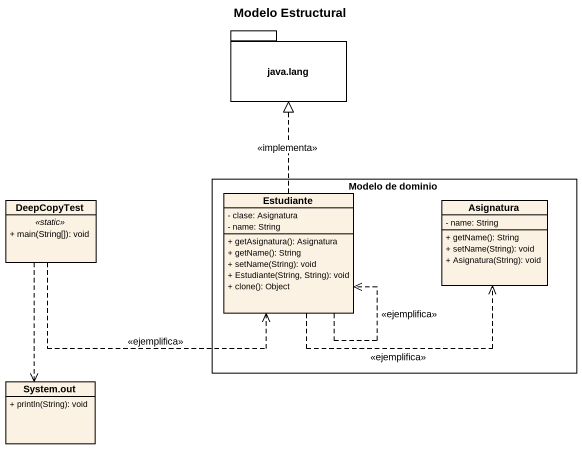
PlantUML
@startuml
title Modelo Estructural
hide circle
hide empty members
skinparam classAttributeIconSize 0
package "java.lang" as java_lang {
}
rectangle "Modelo de dominio" as Modelo_de_dominio {
  class Estudiante {
    - clase: Asignatura
    - name: String
    + getAsignatura(): Asignatura
    + getName(): String
    + setName(String): void
    + Estudiante(String, String): void
    + clone(): Object
  }
  class Asignatura {
    - name: String
    + getName(): String
    + setName(String): void
    + Asignatura(String): void
  }
}
class DeepCopyTest {
  .. <<static>> ..
  + main(String[]): void
}
class "System.out" as System_out {
  + println(String): void
}
DeepCopyTest .right.> Estudiante : <<ejemplifica>>
DeepCopyTest ..> System_out
Estudiante .up.|> java_lang : <<implementa>>
Estudiante ..> Estudiante : <<ejemplifica>>
Estudiante .right.> Asignatura : <<ejemplifica>>
@enduml
